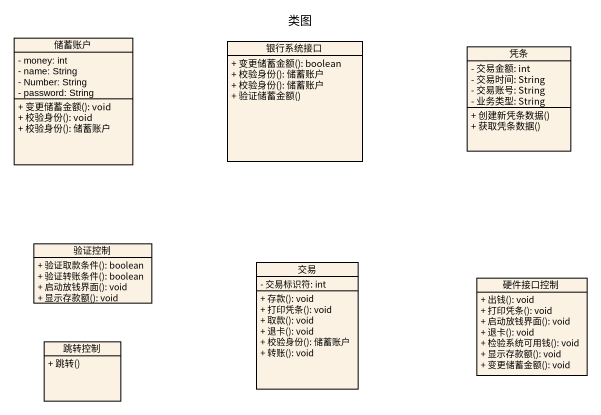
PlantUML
@startuml
title 类图
hide circle
hide empty members
skinparam classAttributeIconSize 0
class 储蓄账户 {
  - money: int
  - name: String
  - Number: String
  - password: String
  + 变更储蓄金额(): void
  + 校验身份(): void
  + 校验身份(): 储蓄账户
}
class 银行系统接口 {
  + 变更储蓄金额(): boolean
  + 校验身份(): 储蓄账户
  + 校验身份(): 储蓄账户
  + 验证储蓄金额()
}
class 凭条 {
  - 交易金额: int
  - 交易时间: String
  - 交易账号: String
  - 业务类型: String
  + 创建新凭条数据()
  + 获取凭条数据()
}
class 验证控制 {
  + 验证取款条件(): boolean
  + 验证转账条件(): boolean
  + 启动放钱界面(): void
  + 显示存款额(): void
}
class 交易 {
  - 交易标识符: int
  + 存款(): void
  + 打印凭条(): void
  + 取款(): void
  + 退卡(): void
  + 校验身份(): 储蓄账户
  + 转账(): void
}
class 硬件接口控制 {
  + 出钱(): void
  + 打印凭条(): void
  + 启动放钱界面(): void
  + 退卡(): void
  + 检验系统可用钱(): void
  + 显示存款额(): void
  + 变更储蓄金额(): void
}
class 跳转控制 {
  + 跳转()
}
@enduml
